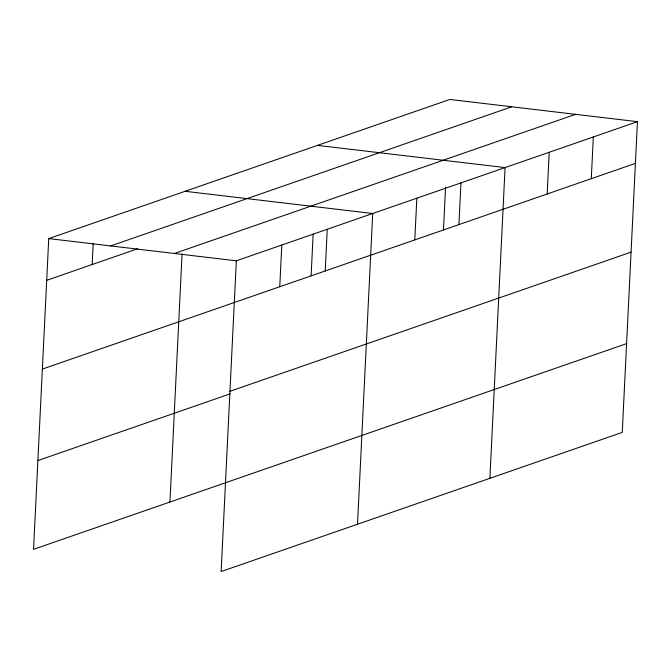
<?xml version="1.0" encoding="UTF-8"?>
<svg xmlns="http://www.w3.org/2000/svg" width="671" height="671" viewBox="0 0 671 671"><rect width="100%" height="100%" fill="white"/><g stroke="black" fill="none" stroke-linecap="round" stroke-linejoin="round"><path stroke-width="1.01" d="M637.45 121.669L236.335 260.809L221.145 571.541L622.252 432.401L637.45 121.669L449.855 99.459L48.748 238.599L33.55 549.331L626.597 343.627M92.17 264.542L93.185 243.682M169.931 502.025L182.067 253.89M279.757 286.743L281.795 245.041M311.109 275.865L313.156 234.087M325.217 270.975L327.255 229.272M357.517 524.227L372.715 213.504L185.129 191.294M414.795 239.908L416.842 198.197M443.481 229.952L445.569 187.125M458.922 224.6L460.96 182.889M489.889 478.314L505.087 167.582L317.492 145.381M547.167 193.986L549.205 152.283M591.285 178.687L593.332 136.976M110.656 245.93L511.763 106.79M46.71 280.31L137.622 248.773M174.435 253.479L575.542 114.338M42.365 369.084L635.412 163.38M229.96 391.294L631.067 252.153M37.895 460.549L230.161 393.86M48.748 238.599L236.335 260.809"/></g></svg>
